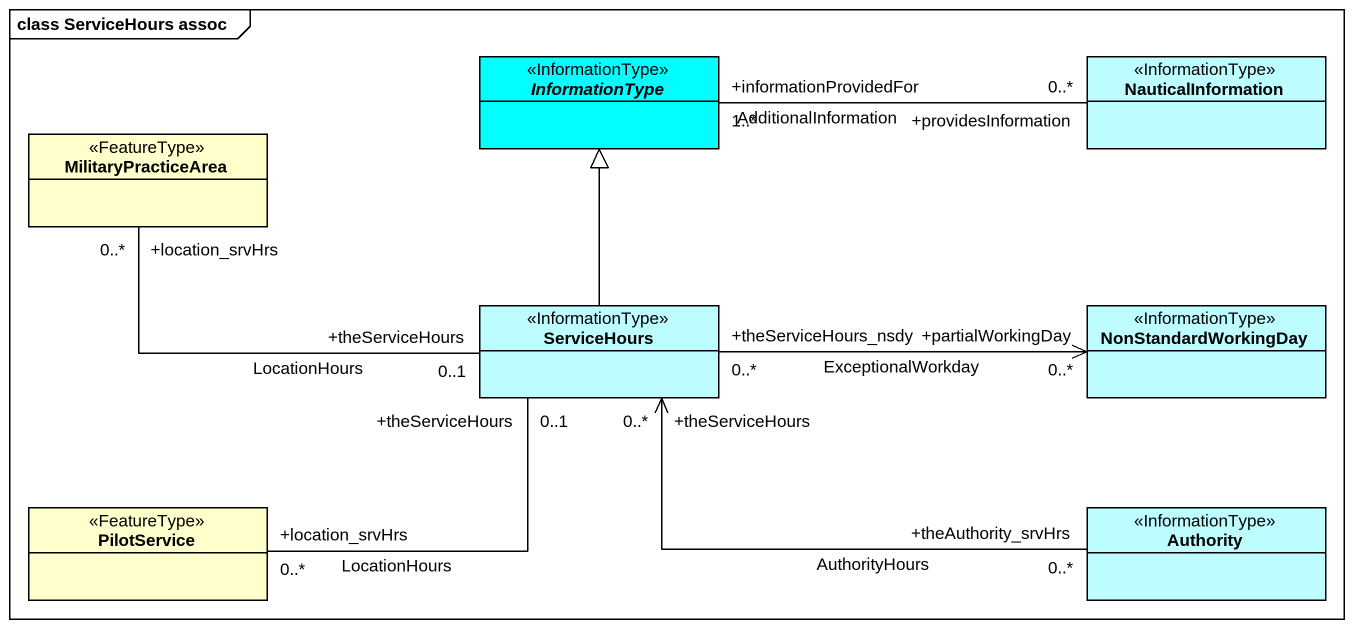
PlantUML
@startuml
mainframe class ServiceHours assoc
hide circle
hide empty members
abstract class InformationType <<InformationType>> #00FFFF
class NauticalInformation <<InformationType>> #BEFDFF
class MilitaryPracticeArea <<FeatureType>>
class ServiceHours <<InformationType>> #BEFDFF
class NonStandardWorkingDay <<InformationType>> #BEFDFF
class PilotService <<FeatureType>>
class Authority <<InformationType>> #BEFDFF
InformationType "+informationProvidedFor\n1..*" -right- "+providesInformation\n0..*" NauticalInformation : AdditionalInformation
MilitaryPracticeArea "+location_srvHrs\n0..*" -right- "+theServiceHours\n0..1" ServiceHours : LocationHours
ServiceHours -up-|> InformationType
ServiceHours "+theServiceHours_nsdy\n0..*" -right-> "+partialWorkingDay\n0..*" NonStandardWorkingDay : ExceptionalWorkday
PilotService "+location_srvHrs\n0..*" -right- "+theServiceHours\n0..1" ServiceHours : LocationHours
Authority "+theAuthority_srvHrs\n0..*" -left-> "+theServiceHours\n0..*" ServiceHours : AuthorityHours
@enduml
